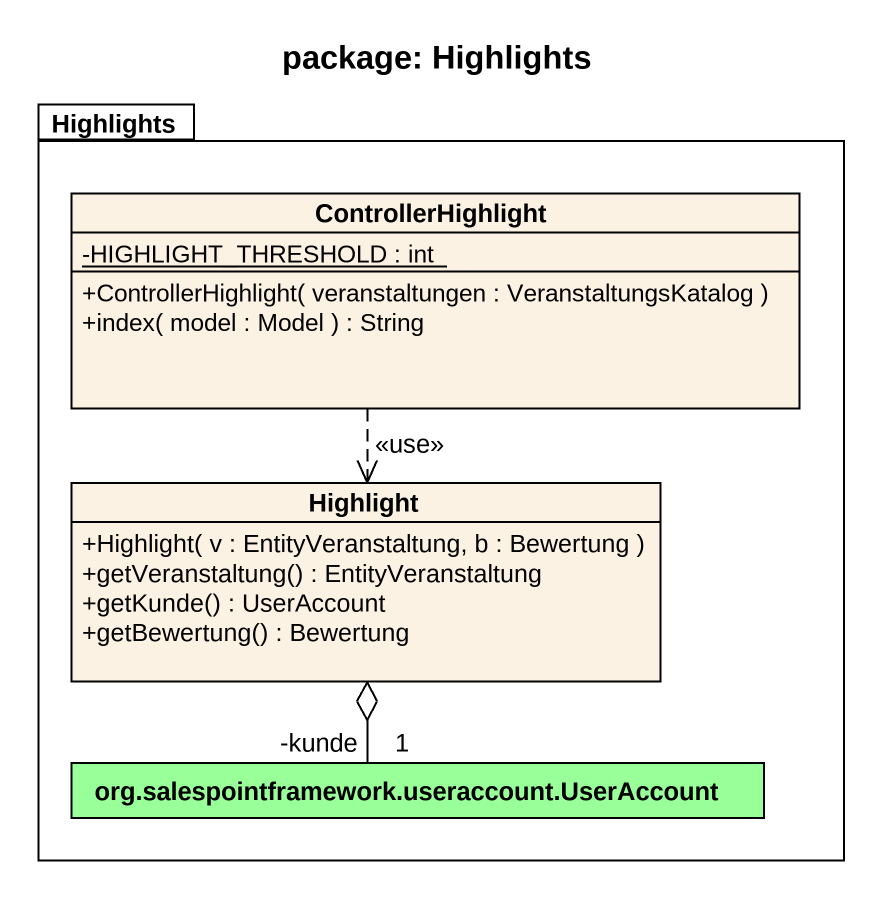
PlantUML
@startuml
title package: Highlights
hide circle
hide empty members
skinparam classAttributeIconSize 0
package Highlights {
  class ControllerHighlight {
    {static} -HIGHLIGHT_THRESHOLD : int
    +ControllerHighlight( veranstaltungen : VeranstaltungsKatalog )
    +index( model : Model ) : String
  }
  class Highlight {
    +Highlight( v : EntityVeranstaltung, b : Bewertung )
    +getVeranstaltung() : EntityVeranstaltung
    +getKunde() : UserAccount
    +getBewertung() : Bewertung
  }
  class "org.salespointframework.useraccount.UserAccount" as org_salespointframework #99FF99
}
ControllerHighlight ..> Highlight : <<use>>
Highlight o-- "-kunde\n1" org_salespointframework
@enduml
